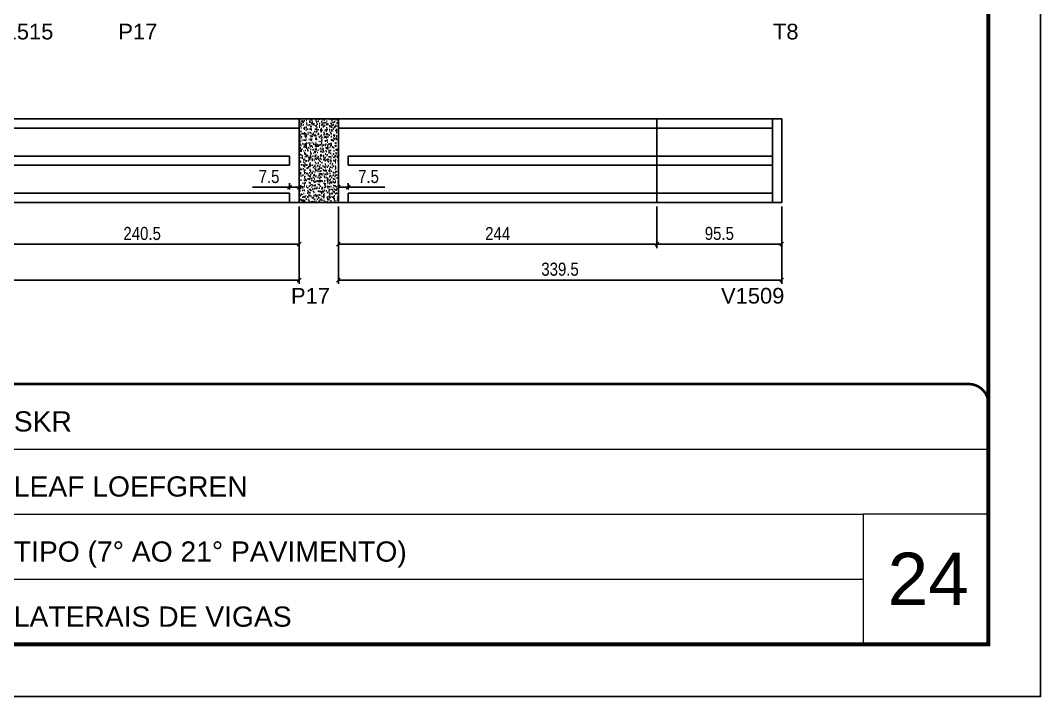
# Model space of a CAD drawing. Extents: x 3309 to 9563, y -2522 to 14608.
# Drawn here: x 8782 to 9563, y 7815 to 8333 of the extents above; entities that cross this region are included whole.
import ezdxf

# ---------------------------------------------------------------- set-up
doc = ezdxf.new("R2010")
doc.units = 0
doc.linetypes.add('CONTINUO', pattern=[0])
doc.linetypes.add('DASHED', pattern=[0.75, 0.5, -0.25])
for name, color, linetype in [('5', 5, 'Continuous'), ('COTA', 241, 'Continuous'), ('Painéis', 200, 'Continuous'), ('SARR_2.2x7', 40, 'Continuous')]:
    doc.layers.add(name, color=color, linetype=linetype)
for name, color, linetype, lineweight in [('CARIMBO', 255, 'Continuous', 9), ('Folhas', 255, 'Continuous', 9), ('SARRAFO DE PRESSAO', 251, 'DASHED', 9)]:
    doc.layers.add(name, color=color, linetype=linetype, lineweight=lineweight)
doc.layers.add('Laje_Perimetro', color=7, linetype='Continuous', plot=False)
doc.styles.add('ARIAL', font='arial.ttf')
doc.styles.add('COTA TECNICA', font='techl___.ttf', dxfattribs={"height": 10})
doc.styles.get("Standard").update_dxf_attribs({"font": 'arial.ttf'})
doc.dimstyles.new('PAINEL', dxfattribs={"dimtxt": 10, "dimasz": 3, "dimexe": 3, "dimexo": 3, "dimgap": 3, "dimtad": 1, "dimdec": 1, "dimzin": 12, "dimdsep": 46, "dimtxsty": 'COTA TECNICA', "dimblk1": 'OBLIQUE', "dimblk2": 'OBLIQUE', "dimsah": 1, "dimcen": 0.9, "dimclrd": 4, "dimclre": 4, "dimclrt": 240, "dimadec": 1, "dimazin": 3, "dimtfac": 1, "dimtdec": 1, "dimtmove": 0, "dimatfit": 3, "dimfxl": 1, "dimtolj": 1, "dimtzin": 12, "dimarcsym": 0})

# ---------------------------------------------------------------- blocks, each defined once
blk = doc.blocks.new('9999999999')
at = {"color": 30, "linetype": 'CONTINUO'}
for p, q in [((98564.56, 34379.64), (99583.98, 34379.64)), ((98564.56, 34329.83), (99487.98, 34329.83)), ((99583.98, 34329.83), (99487.98, 34329.83)), ((99487.98, 34329.83), (99487.98, 34230.21)), ((98564.56, 34280.02), (99487.98, 34280.02))]:
    blk.add_line(p, q, dxfattribs=at)
at = {"color": 30, "linetype": 'CONTINUO', "const_width": 2}
blk.add_lwpolyline([(99583.98, 34230.21), (99583.98, 34414.45, 0.414214), (99568.98, 34429.45), (98228.98, 34429.45, 0.414214), (98213.98, 34414.45), (98213.98, 34245.21, 0.414214), (98228.98, 34230.21), (99583.98, 34230.21)], format="xyb", dxfattribs=at)
at = {"layer": 'Folhas'}
blk.add_lwpolyline([(98138.98, 34190.21), (99623.98, 34190.21), (99623.98, 35240.21), (98138.98, 35240.21)], close=True, dxfattribs=at)
at = {"layer": 'Folhas', "color": 30, "const_width": 3}
blk.add_lwpolyline([(98213.98, 34230.21), (99583.98, 34230.21), (99583.98, 35200.21), (98213.98, 35200.21)], close=True, dxfattribs=at)
at = {"color": 7, "linetype": 'Continuous', "ltscale": 5, "style": 'ARIAL'}
for s, height, p in [('SKR', 15.483, (98837.68, 34393.13)), ('LEAF LOEFGREN', 15.4829, (98837.68, 34343.32)), ('TIPO (7° AO 21° PAVIMENTO)', 15.4829, (98837.68, 34293.51)), ('LATERAIS DE VIGAS', 15.4829, (98837.68, 34243.7))]:
    blk.add_text(s, height=height, dxfattribs=at).set_placement(p)
blk = doc.blocks.new('_Oblique')
at = {"color": 0, "linetype": 'ByBlock', "lineweight": -2}
blk.add_line((-0.5, -0.5), (0.5, 0.5), dxfattribs=at)
blk = doc.blocks.new('*D2307')
at = {"layer": 'COTA', "color": 4, "lineweight": -2, "transparency": 16777216}
for p, q in [((8510.61, 8190.24), (8510.61, 8130.86)), ((8995.11, 8190.24), (8995.11, 8130.86)), ((8510.61, 8133.86), (8995.11, 8133.86))]:
    blk.add_line(p, q, dxfattribs=at)
at = {"layer": 'Defpoints', "color": 0, "transparency": 16777216}
for p in [(8510.61, 8193.24), (8995.11, 8193.24), (8995.11, 8133.86)]:
    blk.add_point(p, dxfattribs=at)
at = {"layer": 'COTA', "color": 4, "lineweight": -2, "transparency": 16777216, "xscale": 3, "yscale": 3, "zscale": 3, "rotation": 180}
blk.add_blockref('_Oblique', (8510.61, 8133.86), dxfattribs=at)
at = {"layer": 'COTA', "color": 4, "lineweight": -2, "transparency": 16777216, "xscale": 3, "yscale": 3, "zscale": 3}
blk.add_blockref('_Oblique', (8995.11, 8133.86), dxfattribs=at)
at = {"layer": 'COTA', "color": 240, "transparency": 16777216, "insert": (8752.86, 8141.99), "char_height": 10, "attachment_point": 5, "style": 'COTA TECNICA'}
blk.add_mtext('\\A1;484.5', dxfattribs=at)
blk = doc.blocks.new('*D2309')
at = {"layer": 'COTA', "color": 4, "lineweight": -2, "transparency": 16777216}
for p, q in [((8754.61, 8190.24), (8754.61, 8158.33)), ((8995.11, 8190.24), (8995.11, 8158.33)), ((8754.61, 8161.33), (8995.11, 8161.33))]:
    blk.add_line(p, q, dxfattribs=at)
at = {"layer": 'Defpoints', "color": 0, "transparency": 16777216}
for p in [(8754.61, 8193.24), (8995.11, 8193.24), (8995.11, 8161.33)]:
    blk.add_point(p, dxfattribs=at)
at = {"layer": 'COTA', "color": 4, "lineweight": -2, "transparency": 16777216, "xscale": 3, "yscale": 3, "zscale": 3, "rotation": 180}
blk.add_blockref('_Oblique', (8754.61, 8161.33), dxfattribs=at)
at = {"layer": 'COTA', "color": 4, "lineweight": -2, "transparency": 16777216, "xscale": 3, "yscale": 3, "zscale": 3}
blk.add_blockref('_Oblique', (8995.11, 8161.33), dxfattribs=at)
at = {"layer": 'COTA', "color": 240, "transparency": 16777216, "insert": (8874.86, 8169.44), "char_height": 10, "attachment_point": 5, "style": 'COTA TECNICA'}
blk.add_mtext('\\A1;240.5', dxfattribs=at)
blk = doc.blocks.new('*D2311')
at = {"layer": 'COTA', "color": 4, "lineweight": -2, "transparency": 16777216}
for p, q in [((9025.11, 8190.24), (9025.11, 8130.86)), ((9364.61, 8190.24), (9364.61, 8130.86)), ((9025.11, 8133.86), (9364.61, 8133.86))]:
    blk.add_line(p, q, dxfattribs=at)
at = {"layer": 'Defpoints', "color": 0, "transparency": 16777216}
for p in [(9025.11, 8193.24), (9364.61, 8193.24), (9364.61, 8133.86)]:
    blk.add_point(p, dxfattribs=at)
at = {"layer": 'COTA', "color": 4, "lineweight": -2, "transparency": 16777216, "xscale": 3, "yscale": 3, "zscale": 3, "rotation": 180}
blk.add_blockref('_Oblique', (9025.11, 8133.86), dxfattribs=at)
at = {"layer": 'COTA', "color": 4, "lineweight": -2, "transparency": 16777216, "xscale": 3, "yscale": 3, "zscale": 3}
blk.add_blockref('_Oblique', (9364.61, 8133.86), dxfattribs=at)
at = {"layer": 'COTA', "color": 240, "transparency": 16777216, "insert": (9194.86, 8142.1), "char_height": 10, "attachment_point": 5, "style": 'COTA TECNICA'}
blk.add_mtext('\\A1;339.5', dxfattribs=at)
blk = doc.blocks.new('*D2305')
at = {"layer": 'COTA', "color": 4, "lineweight": -2, "transparency": 16777216}
for p, q in [((9025.11, 8190.24), (9025.11, 8158.33)), ((9269.11, 8190.24), (9269.11, 8158.33)), ((9025.11, 8161.33), (9269.11, 8161.33))]:
    blk.add_line(p, q, dxfattribs=at)
at = {"layer": 'Defpoints', "color": 0, "transparency": 16777216}
for p in [(9025.11, 8193.24), (9269.11, 8193.24), (9269.11, 8161.33)]:
    blk.add_point(p, dxfattribs=at)
at = {"layer": 'COTA', "color": 4, "lineweight": -2, "transparency": 16777216, "xscale": 3, "yscale": 3, "zscale": 3, "rotation": 180}
blk.add_blockref('_Oblique', (9025.11, 8161.33), dxfattribs=at)
at = {"layer": 'COTA', "color": 4, "lineweight": -2, "transparency": 16777216, "xscale": 3, "yscale": 3, "zscale": 3}
blk.add_blockref('_Oblique', (9269.11, 8161.33), dxfattribs=at)
at = {"layer": 'COTA', "color": 240, "transparency": 16777216, "insert": (9147.11, 8169.41), "char_height": 10, "attachment_point": 5, "style": 'COTA TECNICA'}
blk.add_mtext('\\A1;244', dxfattribs=at)
blk = doc.blocks.new('*D2306')
at = {"layer": 'COTA', "color": 4, "lineweight": -2, "transparency": 16777216}
for p, q in [((9269.11, 8190.24), (9269.11, 8158.33)), ((9364.61, 8190.24), (9364.61, 8158.33)), ((9269.11, 8161.33), (9364.61, 8161.33))]:
    blk.add_line(p, q, dxfattribs=at)
at = {"layer": 'Defpoints', "color": 0, "transparency": 16777216}
for p in [(9269.11, 8193.24), (9364.61, 8193.24), (9364.61, 8161.33)]:
    blk.add_point(p, dxfattribs=at)
at = {"layer": 'COTA', "color": 4, "lineweight": -2, "transparency": 16777216, "xscale": 3, "yscale": 3, "zscale": 3, "rotation": 180}
blk.add_blockref('_Oblique', (9269.11, 8161.33), dxfattribs=at)
at = {"layer": 'COTA', "color": 4, "lineweight": -2, "transparency": 16777216, "xscale": 3, "yscale": 3, "zscale": 3}
blk.add_blockref('_Oblique', (9364.61, 8161.33), dxfattribs=at)
at = {"layer": 'COTA', "color": 240, "transparency": 16777216, "insert": (9316.86, 8169.47), "char_height": 10, "attachment_point": 5, "style": 'COTA TECNICA'}
blk.add_mtext('\\A1;95.5', dxfattribs=at)
blk = doc.blocks.new('*D2312')
at = {"layer": 'COTA', "color": 4, "lineweight": -2, "transparency": 16777216}
for p, q in [((8987.61, 8204.96), (8959.46, 8204.96)), ((8987.61, 8203.24), (8987.61, 8207.96)), ((8995.11, 8204.96), (8987.61, 8204.96)), ((8995.11, 8196.24), (8995.11, 8207.96))]:
    blk.add_line(p, q, dxfattribs=at)
at = {"layer": 'Defpoints', "color": 0, "transparency": 16777216}
for p in [(8987.61, 8204.96), (8987.61, 8200.24, 0), (8995.11, 8193.24, 0)]:
    blk.add_point(p, dxfattribs=at)
at = {"layer": 'COTA', "color": 4, "lineweight": -2, "transparency": 16777216, "xscale": 3, "yscale": 3, "zscale": 3, "rotation": 180}
blk.add_blockref('_Oblique', (8987.61, 8204.96), dxfattribs=at)
at = {"layer": 'COTA', "color": 4, "lineweight": -2, "transparency": 16777216, "xscale": 3, "yscale": 3, "zscale": 3}
blk.add_blockref('_Oblique', (8995.11, 8204.96), dxfattribs=at)
at = {"layer": 'COTA', "color": 240, "transparency": 16777216, "insert": (8972.03, 8213.06), "char_height": 10, "attachment_point": 5, "style": 'COTA TECNICA'}
blk.add_mtext('\\A1;7.5', dxfattribs=at)
blk = doc.blocks.new('*D2313')
at = {"layer": 'COTA', "color": 4, "lineweight": -2, "transparency": 16777216}
for p, q in [((9025.11, 8196.24), (9025.11, 8207.96)), ((9025.11, 8204.96), (9032.61, 8204.96)), ((9032.61, 8203.24), (9032.61, 8207.96)), ((9032.61, 8204.96), (9060.76, 8204.96))]:
    blk.add_line(p, q, dxfattribs=at)
at = {"layer": 'Defpoints', "color": 0, "transparency": 16777216}
for p in [(9032.61, 8204.96), (9032.61, 8200.24, 0), (9025.11, 8193.24, 0)]:
    blk.add_point(p, dxfattribs=at)
at = {"layer": 'COTA', "color": 4, "lineweight": -2, "transparency": 16777216, "xscale": 3, "yscale": 3, "zscale": 3, "rotation": 180}
blk.add_blockref('_Oblique', (9025.11, 8204.96), dxfattribs=at)
at = {"layer": 'COTA', "color": 4, "lineweight": -2, "transparency": 16777216, "xscale": 3, "yscale": 3, "zscale": 3}
blk.add_blockref('_Oblique', (9032.61, 8204.96), dxfattribs=at)
at = {"layer": 'COTA', "color": 240, "transparency": 16777216, "insert": (9048.19, 8213.06), "char_height": 10, "attachment_point": 5, "style": 'COTA TECNICA'}
blk.add_mtext('\\A1;7.5', dxfattribs=at)

msp = doc.modelspace()

# ---------------------------------------------------------------- hatches: boundary and pattern name
at = {"layer": 'COTA'}
h = msp.add_hatch(dxfattribs=at)
h.set_pattern_fill('AR-CONC', color=256, scale=0.03)
h.set_pattern_definition([(50, (3348, -2630.0472), (5.46554, -0.4781726), [0.5715, -6.2865]), (355, (3348, -2630.047), (-1.0573026, 5.7317054), [0.4572, -5.0292175]), (100.451445, (3348.4555, -2630.087), (4.4082374, 5.2535326), [0.4857003, -5.3427073]), (46.1842, (3348, -2628.523), (8.1323712, -1.26127), [0.85725, -9.42975]), (96.63556, (3348.678, -2628.628), (7.122124, 7.4227837), [0.7285507, -8.014068]), (351.18415, (3348, -2628.523), (7.122124, 7.422784), [0.685799, -7.543792]), (21, (3348.762, -2628.9042), (4.5484317, -3.067956), [0.5715, -6.2865]), (326, (3348.762, -2628.904), (1.8540609, 5.525639), [0.4572, -5.0292]), (71.451445, (3349.141, -2629.16), (6.4024926, 2.457683), [0.4857003, -5.3426981]), (37.5, (3348, -2630.0472), (0.0926581, 2.53665117), [0, -4.96824, 0, -5.1054, 0, -5.04825]), (7.5, (3348, -2630.0472), (2.0045899, 3.00541724), [0, -2.91084, 0, -4.85394, 0, -1.92405]), (327.5, (3346.3007, -2630.0472), (4.06771786, -0.17186232), [0, -1.905, 0, -5.9436, 0, -7.8867]), (317.5, (3345.5387, -2630.0472), (4.4438754, 0.7627947), [0, -2.4765, 0, -3.94716, 0, -5.6007])])
h.paths.add_polyline_path([(9025.11, 8257.24), (8995.11, 8257.24), (8995.11, 8193.24), (9025.11, 8193.24)])

# ---------------------------------------------------------------- linework, layer by layer
for p, q in [((8995.11, 8257.24, 0), (9025.11, 8257.24, 0)), ((8995.11, 8193.24, 0), (9025.11, 8193.24, 0))]:
    msp.add_line(p, q, dxfattribs=at)
at = {"layer": 'Laje_Perimetro'}
msp.add_lwpolyline([(9562.87, 8864.98), (8077.87, 8864.98), (8077.87, 7814.98), (9562.87, 7814.98)], close=True, dxfattribs=at)
at = {"layer": 'Painéis', "linetype": 'ByBlock'}
for p, q in [((8995.11, 8257.24, 0), (8510.61, 8257.24, 0)), ((8995.11, 8193.24, 0), (8995.11, 8257.24, 0)), ((9364.61, 8257.24, 0), (9025.11, 8257.24, 0)), ((9025.11, 8257.24, 0), (9025.11, 8193.24, 0)), ((9269.11, 8257.24, 0), (9269.11, 8193.24, 0)), ((9364.61, 8193.24, 0), (9364.61, 8257.24, 0)), ((8510.61, 8193.24, 0), (8995.11, 8193.24, 0)), ((9025.11, 8193.24, 0), (9364.61, 8193.24, 0))]:
    msp.add_line(p, q, dxfattribs=at)
at = {"layer": 'SARR_2.2x7', "linetype": 'Continuous'}
for p, q in [((8754.61, 8250.24, 0), (8995.11, 8250.24, 0)), ((9025.11, 8250.24, 0), (9269.11, 8250.24, 0)), ((9269.11, 8250.24, 0), (9357.61, 8250.24, 0)), ((9357.61, 8193.24, 0), (9357.61, 8257.24, 0)), ((8754.61, 8228.78, 0), (8987.61, 8228.78, 0)), ((8987.61, 8221.78, 0), (8987.61, 8228.78, 0)), ((9032.61, 8228.78, 0), (9269.11, 8228.78, 0)), ((9032.61, 8221.78, 0), (9032.61, 8228.78, 0)), ((9269.11, 8228.78, 0), (9357.61, 8228.78, 0)), ((8754.61, 8221.78, 0), (8987.61, 8221.78, 0)), ((9032.61, 8221.78, 0), (9269.11, 8221.78, 0)), ((9269.11, 8221.78, 0), (9357.61, 8221.78, 0)), ((8754.61, 8200.24, 0), (8987.61, 8200.24, 0)), ((8987.61, 8193.24, 0), (8987.61, 8200.24, 0)), ((9032.61, 8193.24, 0), (9032.61, 8200.24, 0)), ((9032.61, 8200.24, 0), (9269.11, 8200.24, 0)), ((9269.11, 8200.24, 0), (9357.61, 8200.24, 0))]:
    msp.add_line(p, q, dxfattribs=at)

# ---------------------------------------------------------------- block references
at = {"layer": 'SARRAFO DE PRESSAO', "color": 6, "linetype": 'ByBlock'}
msp.add_blockref('9999999999', (-90061.11, -26375.22), dxfattribs=at)

# ---------------------------------------------------------------- texts
at = {"layer": '5', "linetype": 'Continuous'}
for s, rotation, p in [('V1515', 0.00004, (8758.39, 8318.05, 0)), ('P17', 0.00004, (8856.6, 8318.05, 0)), ('T8', 0.00004, (9357.94, 8318.05, 0)), ('P17', 359.99996, (8988.84, 8115.84, 0)), ('V1509', 359.99996, (9318.16, 8115.84, 0))]:
    msp.add_text(s, height=12, rotation=rotation, dxfattribs=at).set_placement(p)
at = {"layer": 'CARIMBO', "style": 'ARIAL'}
msp.add_text('24', height=40, dxfattribs=at).set_placement((9445.73, 7885.13))

# ---------------------------------------------------------------- dimensions: what is measured, and where the dimension line sits
at = {"layer": 'COTA'}
for base, p1, p2, picture, middle in [((8987.61, 8204.96), (8995.11, 8193.24, 0), (8987.61, 8200.24, 0), '*D2312', (8972.03, 8213.06)), ((9032.61, 8204.96), (9025.11, 8193.24, 0), (9032.61, 8200.24, 0), '*D2313', (9048.19, 8213.06)), ((9269.11, 8161.33, 0), (9025.11, 8193.24, 0), (9269.11, 8193.24, 0), '*D2305', (9147.11, 8169.41, 0))]:
    dim = msp.add_linear_dim(base=base, p1=p1, p2=p2, dimstyle='PAINEL', dxfattribs=at)
    dim.commit()
    dim.dimension.update_dxf_attribs({"geometry": picture, "text_midpoint": middle})
for base, p1, p2, picture, middle in [((8995.11, 8133.86, 0), (8510.61, 8193.24, 0), (8995.11, 8193.24, 0), '*D2307', (8752.86, 8141.99, 0)), ((9364.61, 8133.86, 0), (9025.11, 8193.24, 0), (9364.61, 8193.24, 0), '*D2311', (9194.86, 8142.1, 0))]:
    dim = msp.add_linear_dim(base=base, p1=p1, p2=p2, angle=180, dimstyle='PAINEL', dxfattribs=at)
    dim.commit()
    dim.dimension.update_dxf_attribs({"geometry": picture, "text_midpoint": middle})
for base, p1, p2, picture, middle in [((8995.11, 8161.33, 0), (8754.61, 8193.24, 0), (8995.11, 8193.24, 0), '*D2309', (8874.86, 8169.44, 0)), ((9364.61, 8161.33, 0), (9269.11, 8193.24, 0), (9364.61, 8193.24, 0), '*D2306', (9316.86, 8169.47, 0))]:
    dim = msp.add_linear_dim(base=base, p1=p1, p2=p2, dimstyle='PAINEL', override={"dimtmove": 1}, dxfattribs=at)
    dim.commit()
    dim.dimension.update_dxf_attribs({"geometry": picture, "text_midpoint": middle})

doc.saveas('drawing.dxf')
